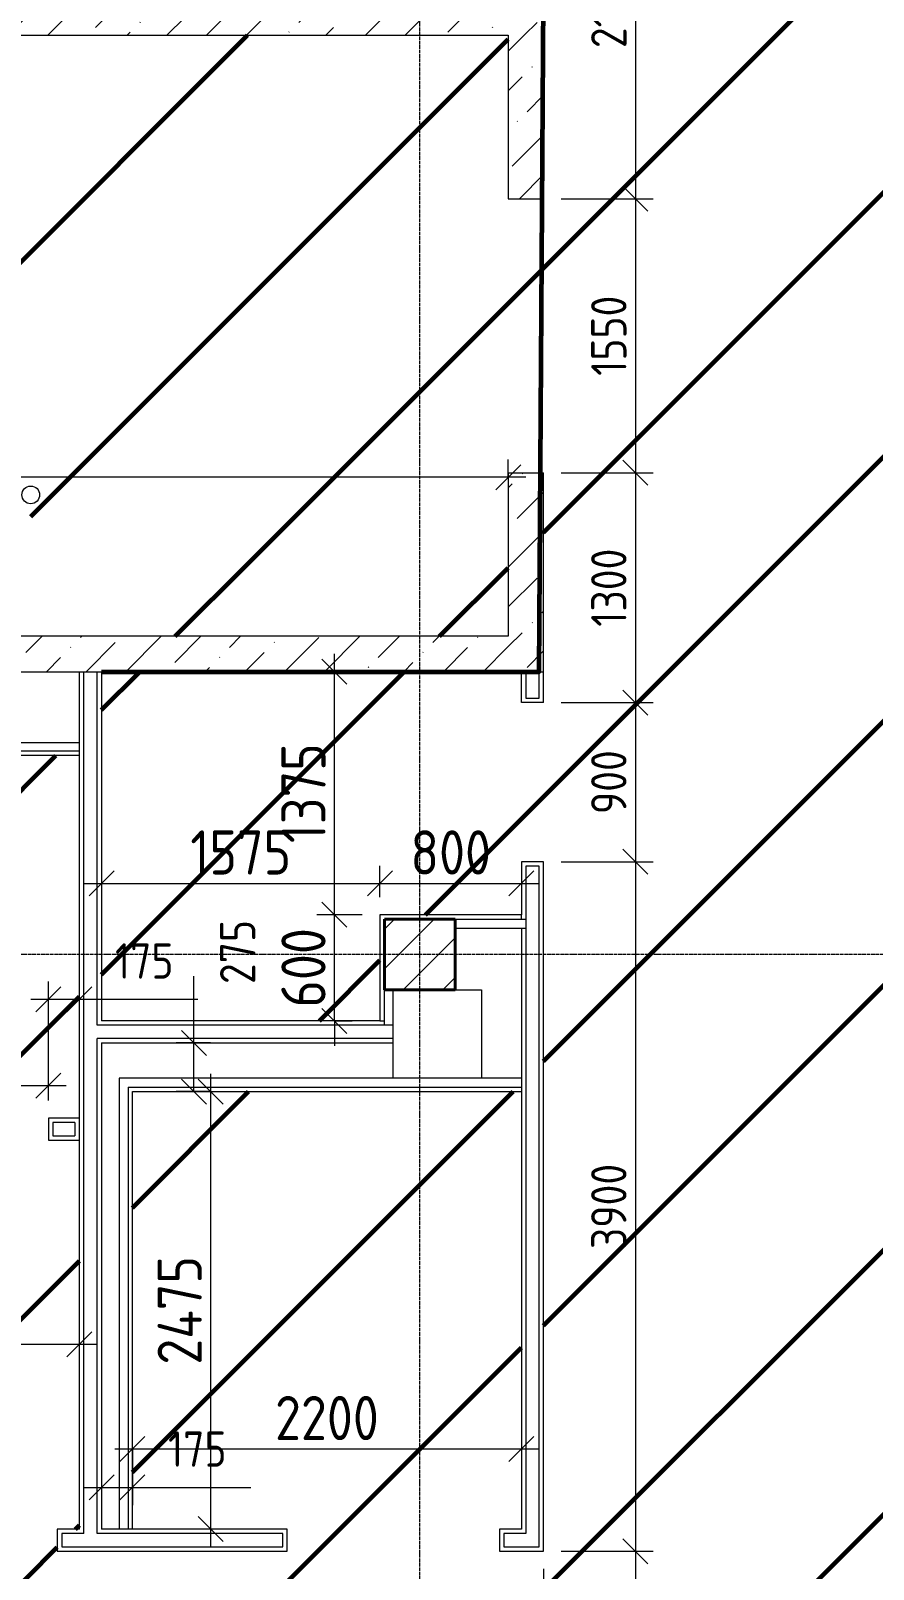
# Model space of a CAD drawing. Header units: millimetres. Extents: x -56773 to 323062, y -262288 to 76460.
# Drawn here: x -15791 to -11026, y -92021 to -83319 of the extents above; entities that cross this region are included whole.
import ezdxf

# ---------------------------------------------------------------- set-up
doc = ezdxf.new("R2010")
doc.units = ezdxf.units.MM
doc.linetypes.add('ADSK_Линия сетки', pattern=[25, 20, -2.5, 0, -2.5])
for name, color, linetype, lineweight in [('1.1)Стяжка керамзит  2 этаж', 5, 'Continuous', 60), ('3.1 Штукатурка внешн стен', 5, 'Continuous', 60), ('Несущие колонны', 7, 'Continuous', 18), ('Оси', 7, 'Continuous', 9), ('Перекрытие', 7, 'Continuous', 18), ('Размеры', 7, 'Continuous', 9), ('Стены внутренние', 7, 'Continuous', 18), ('Стены наружные', 7, 'Continuous', 18), ('Стены штриховка', 7, 'Continuous', 9), ('Стрелки вверх', 7, 'Continuous', 18)]:
    doc.layers.add(name, color=color, linetype=linetype, lineweight=lineweight)
doc.styles.add('GOST Common_2', font='', dxfattribs={"width": 0.9, "height": 250})
doc.styles.add('GOST Common_3', font='', dxfattribs={"width": 0.9, "height": 200})
doc.styles.get('GOST Common_2').set_extended_font_data('GOST Common')
doc.styles.get('GOST Common_3').set_extended_font_data('GOST Common')
doc.dimstyles.new('ADSK_Основной_2_0', dxfattribs={"dimscale": 304.8, "dimtxt": 201.142999, "dimasz": 0.463911, "dimexe": 0.328084, "dimexo": 0.328084, "dimgap": 0.164042, "dimtad": 1, "dimdec": 3, "dimrnd": 0.001, "dimdsep": 46, "dimtxsty": 'GOST Common_3', "dimblk1": 'OBLIQUE', "dimblk2": 'OBLIQUE', "dimsah": 1, "dimcen": 0.09, "dimdle": 0.328084, "dimazin": 2, "dimtfac": 1, "dimtdec": 4, "dimtix": 1, "dimtmove": 0, "dimatfit": 3, "dimfxl": 1, "dimtvp": 1, "dimtolj": 1, "dimtzin": 0, "dimlwd": 20, "dimlwe": 20, "dimarcsym": 2})
doc.dimstyles.new('ADSK_Основной_2_0_1', dxfattribs={"dimscale": 304.8, "dimtxt": 201.142999, "dimasz": 0.463911, "dimexe": 0.328084, "dimexo": 0.328084, "dimgap": 0.164042, "dimtad": 1, "dimdec": 3, "dimrnd": 0.001, "dimdsep": 46, "dimtxsty": 'GOST Common_3', "dimblk1": 'OBLIQUE', "dimblk2": 'OBLIQUE', "dimsah": 1, "dimcen": 0.09, "dimdle": 0.328084, "dimazin": 2, "dimtfac": 1, "dimtdec": 4, "dimtix": 1, "dimtmove": 1, "dimatfit": 3, "dimfxl": 1, "dimtvp": 1, "dimtolj": 1, "dimtzin": 0, "dimlwd": 20, "dimlwe": 20, "dimarcsym": 2})
doc.dimstyles.new('ADSK_Основной_2_0_3', dxfattribs={"dimscale": 304.8, "dimtxt": 201.142999, "dimasz": 0.463911, "dimexe": 0.328084, "dimexo": 0.328084, "dimgap": 0.164042, "dimtad": 1, "dimdec": 3, "dimrnd": 0.001, "dimdsep": 46, "dimtxsty": 'GOST Common_2', "dimblk1": 'OBLIQUE', "dimblk2": 'OBLIQUE', "dimsah": 1, "dimcen": 0.09, "dimdle": 0.328084, "dimazin": 2, "dimtfac": 1, "dimtdec": 4, "dimtix": 1, "dimtmove": 0, "dimatfit": 3, "dimfxl": 1, "dimtvp": 1, "dimtolj": 1, "dimtzin": 0, "dimlwd": 20, "dimlwe": 20, "dimarcsym": 2})
pattern_1 = [(45, (9.36, -97949.04), (84.1895, 308.69595), [396.875, -79.375, 3.353, -76.022])]

# ---------------------------------------------------------------- blocks, each defined once
blk = doc.blocks.new('ADSK_КолоннаЖБ_Прямоугольная - 400x400 мм-1807142-Кладочный план 2-го этаж')
at = {"layer": 'Несущие колонны', "lineweight": 40}
for p, q in [((-200, 200), (200, 200)), ((-200, -200), (-200, 200)), ((200, 200), (200, -200)), ((200, -200), (-200, -200))]:
    blk.add_line(p, q, dxfattribs=at)
blk = doc.blocks.new('_Oblique')
at = {"color": 0, "linetype": 'ByBlock', "lineweight": -2}
blk.add_line((-0.5, -0.5), (0.5, 0.5), dxfattribs=at)
blk = doc.blocks.new('*D4639')
at = {"layer": 'Defpoints', "color": 0, "transparency": 16777216}
for p in [(-12890.6, -82119.1), (-12890.6, -84269.1), (-12371.5, -84269.1)]:
    blk.add_point(p, dxfattribs=at)
at = {"layer": 'Размеры', "color": 0, "lineweight": 20, "transparency": 16777216}
for p, q in [((-12371.5, -82019.1), (-12371.5, -84369.1)), ((-12790.6, -82119.1), (-12271.5, -82119.1)), ((-12790.6, -84269.1), (-12271.5, -84269.1))]:
    blk.add_line(p, q, dxfattribs=at)
at = {"layer": 'Размеры', "color": 0, "lineweight": 20, "transparency": 16777216, "xscale": 141.4, "yscale": 141.4, "zscale": 141.4}
for p, rotation in [((-12371.5, -82119.1), 90), ((-12371.5, -84269.1), 270)]:
    blk.add_blockref('_Oblique', p, dxfattribs=dict(at, rotation=rotation))
at = {"layer": 'Размеры', "color": 0, "lineweight": 9, "transparency": 16777216, "insert": (-12521.5, -83194.1), "char_height": 200, "width": 560.473, "attachment_point": 5, "rotation": 90, "style": 'GOST Common_3'}
blk.add_mtext('\\A1;2150', dxfattribs=at)
blk = doc.blocks.new('*D4640')
at = {"layer": 'Defpoints', "color": 0, "transparency": 16777216}
for p in [(-12890.6, -84269.1), (-12890.6, -85819.1), (-12371.5, -85819.1)]:
    blk.add_point(p, dxfattribs=at)
at = {"layer": 'Размеры', "color": 0, "lineweight": 20, "transparency": 16777216}
for p, q in [((-12371.5, -84169.1), (-12371.5, -85919.1)), ((-12790.6, -84269.1), (-12271.5, -84269.1)), ((-12790.6, -85819.1), (-12271.5, -85819.1))]:
    blk.add_line(p, q, dxfattribs=at)
at = {"layer": 'Размеры', "color": 0, "lineweight": 20, "transparency": 16777216, "xscale": 141.4, "yscale": 141.4, "zscale": 141.4}
for p, rotation in [((-12371.5, -84269.1), 90), ((-12371.5, -85819.1), 270)]:
    blk.add_blockref('_Oblique', p, dxfattribs=dict(at, rotation=rotation))
at = {"layer": 'Размеры', "color": 0, "lineweight": 9, "transparency": 16777216, "insert": (-12521.5, -85044.1), "char_height": 200, "width": 560.473, "attachment_point": 5, "rotation": 90, "style": 'GOST Common_3'}
blk.add_mtext('\\A1;1550', dxfattribs=at)
blk = doc.blocks.new('*D4641')
at = {"layer": 'Defpoints', "color": 0, "transparency": 16777216}
for p in [(-12890.6, -85819.1), (-12890.6, -87119.1), (-12371.5, -87119.1)]:
    blk.add_point(p, dxfattribs=at)
at = {"layer": 'Размеры', "color": 0, "lineweight": 20, "transparency": 16777216}
for p, q in [((-12371.5, -85719.1), (-12371.5, -87219.1)), ((-12790.6, -85819.1), (-12271.5, -85819.1)), ((-12790.6, -87119.1), (-12271.5, -87119.1))]:
    blk.add_line(p, q, dxfattribs=at)
at = {"layer": 'Размеры', "color": 0, "lineweight": 20, "transparency": 16777216, "xscale": 141.4, "yscale": 141.4, "zscale": 141.4}
for p, rotation in [((-12371.5, -85819.1), 90), ((-12371.5, -87119.1), 270)]:
    blk.add_blockref('_Oblique', p, dxfattribs=dict(at, rotation=rotation))
at = {"layer": 'Размеры', "color": 0, "lineweight": 9, "transparency": 16777216, "insert": (-12521.5, -86469.1), "char_height": 200, "width": 560.473, "attachment_point": 5, "rotation": 90, "style": 'GOST Common_3'}
blk.add_mtext('\\A1;1300', dxfattribs=at)
blk = doc.blocks.new('*D4642')
at = {"layer": 'Defpoints', "color": 0, "transparency": 16777216}
for p in [(-12890.6, -87119.1), (-12890.6, -88019.1), (-12371.5, -88019.1)]:
    blk.add_point(p, dxfattribs=at)
at = {"layer": 'Размеры', "color": 0, "lineweight": 20, "transparency": 16777216}
for p, q in [((-12371.5, -87019.1), (-12371.5, -88119.1)), ((-12790.6, -87119.1), (-12271.5, -87119.1)), ((-12790.6, -88019.1), (-12271.5, -88019.1))]:
    blk.add_line(p, q, dxfattribs=at)
at = {"layer": 'Размеры', "color": 0, "lineweight": 20, "transparency": 16777216, "xscale": 141.4, "yscale": 141.4, "zscale": 141.4}
for p, rotation in [((-12371.5, -87119.1), 90), ((-12371.5, -88019.1), 270)]:
    blk.add_blockref('_Oblique', p, dxfattribs=dict(at, rotation=rotation))
at = {"layer": 'Размеры', "color": 0, "lineweight": 9, "transparency": 16777216, "insert": (-12521.5, -87569.1), "char_height": 200, "width": 454.106, "attachment_point": 5, "rotation": 90, "style": 'GOST Common_3'}
blk.add_mtext('\\A1;900', dxfattribs=at)
blk = doc.blocks.new('*D4643')
at = {"layer": 'Defpoints', "color": 0, "transparency": 16777216}
for p in [(-12890.6, -88019.1), (-12890.6, -91919.1), (-12371.5, -91919.1)]:
    blk.add_point(p, dxfattribs=at)
at = {"layer": 'Размеры', "color": 0, "lineweight": 20, "transparency": 16777216}
for p, q in [((-12371.5, -87919.1), (-12371.5, -92019.1)), ((-12790.6, -88019.1), (-12271.5, -88019.1)), ((-12790.6, -91919.1), (-12271.5, -91919.1))]:
    blk.add_line(p, q, dxfattribs=at)
at = {"layer": 'Размеры', "color": 0, "lineweight": 20, "transparency": 16777216, "xscale": 141.4, "yscale": 141.4, "zscale": 141.4}
for p, rotation in [((-12371.5, -88019.1), 90), ((-12371.5, -91919.1), 270)]:
    blk.add_blockref('_Oblique', p, dxfattribs=dict(at, rotation=rotation))
at = {"layer": 'Размеры', "color": 0, "lineweight": 9, "transparency": 16777216, "insert": (-12521.5, -89969.1), "char_height": 200, "width": 605.475, "attachment_point": 5, "rotation": 90, "style": 'GOST Common_3'}
blk.add_mtext('\\A1;3900', dxfattribs=at)
blk = doc.blocks.new('*D4644')
at = {"layer": 'Defpoints', "color": 0, "transparency": 16777216}
for p in [(-12890.6, -91919.1), (-13015.6, -94319.1), (-12371.5, -94319.1)]:
    blk.add_point(p, dxfattribs=at)
at = {"layer": 'Размеры', "color": 0, "lineweight": 20, "transparency": 16777216}
for p, q in [((-12371.5, -91819.1), (-12371.5, -94419.1)), ((-12790.6, -91919.1), (-12271.5, -91919.1)), ((-12915.6, -94319.1), (-12271.5, -94319.1))]:
    blk.add_line(p, q, dxfattribs=at)
at = {"layer": 'Размеры', "color": 0, "lineweight": 20, "transparency": 16777216, "xscale": 141.4, "yscale": 141.4, "zscale": 141.4}
for p, rotation in [((-12371.5, -91919.1), 90), ((-12371.5, -94319.1), 270)]:
    blk.add_blockref('_Oblique', p, dxfattribs=dict(at, rotation=rotation))
at = {"layer": 'Размеры', "color": 0, "lineweight": 9, "transparency": 16777216, "insert": (-12521.5, -93119.1), "char_height": 200, "width": 625.93, "attachment_point": 5, "rotation": 90, "style": 'GOST Common_3'}
blk.add_mtext('\\A1;2400', dxfattribs=at)
blk = doc.blocks.new('*D4674')
at = {"layer": 'Defpoints', "color": 0, "transparency": 16777216}
for p in [(-12890.6, -91919.1), (-13140.6, -92301), (-12890.6, -92617.9)]:
    blk.add_point(p, dxfattribs=at)
at = {"layer": 'Размеры', "color": 0, "lineweight": 20, "transparency": 16777216}
for p, q in [((-12890.6, -92019.1), (-12890.6, -92717.9)), ((-13140.6, -92401), (-13140.6, -92717.9)), ((-13140.6, -92617.9), (-13844.9, -92617.9)), ((-12890.6, -92617.9), (-13240.6, -92617.9))]:
    blk.add_line(p, q, dxfattribs=at)
at = {"layer": 'Размеры', "color": 0, "lineweight": 20, "transparency": 16777216, "xscale": 141.4, "yscale": 141.4, "zscale": 141.4, "rotation": 180}
blk.add_blockref('_Oblique', (-13140.6, -92617.9), dxfattribs=at)
at = {"layer": 'Размеры', "color": 0, "lineweight": 20, "transparency": 16777216, "xscale": 141.4, "yscale": 141.4, "zscale": 141.4}
blk.add_blockref('_Oblique', (-12890.6, -92617.9), dxfattribs=at)
at = {"layer": 'Размеры', "color": 0, "lineweight": 9, "transparency": 16777216, "insert": (-13790.5, -92301.3), "char_height": 200, "width": 454.106, "attachment_point": 1, "line_spacing_factor": 1.022761, "style": 'GOST Common_3'}
blk.add_mtext('\\A1;250', dxfattribs=at)
blk = doc.blocks.new('*D4676')
at = {"layer": 'Defpoints', "color": 0, "transparency": 16777216}
for p in [(-15690.6, -89285), (-16590.6, -89469.1), (-15690.6, -89469.1)]:
    blk.add_point(p, dxfattribs=at)
at = {"layer": 'Размеры', "color": 0, "lineweight": 20, "transparency": 16777216}
for p, q in [((-16590.6, -89369.1), (-16590.6, -89185)), ((-15690.6, -89369.1), (-15690.6, -89185)), ((-16690.6, -89285), (-15590.6, -89285))]:
    blk.add_line(p, q, dxfattribs=at)
at = {"layer": 'Размеры', "color": 0, "lineweight": 20, "transparency": 16777216, "xscale": 141.4, "yscale": 141.4, "zscale": 141.4, "rotation": 180}
blk.add_blockref('_Oblique', (-16590.6, -89285), dxfattribs=at)
at = {"layer": 'Размеры', "color": 0, "lineweight": 20, "transparency": 16777216, "xscale": 141.4, "yscale": 141.4, "zscale": 141.4}
blk.add_blockref('_Oblique', (-15690.6, -89285), dxfattribs=at)
at = {"layer": 'Размеры', "color": 0, "lineweight": 9, "transparency": 16777216, "insert": (-16140.6, -89135), "char_height": 200, "width": 454.106, "attachment_point": 5, "style": 'GOST Common_3'}
blk.add_mtext('\\A1;900', dxfattribs=at)
blk = doc.blocks.new('*D4677')
at = {"layer": 'Defpoints', "color": 0, "transparency": 16777216}
for p in [(-15515.6, -88797.2), (-15515.6, -89185), (-15690.6, -89469.1)]:
    blk.add_point(p, dxfattribs=at)
at = {"layer": 'Размеры', "color": 0, "lineweight": 20, "transparency": 16777216}
for p, q in [((-15690.6, -89369.1), (-15690.6, -88697.2)), ((-15515.6, -89085), (-15515.6, -88697.2)), ((-15790.6, -88797.2), (-15515.6, -88797.2)), ((-15515.6, -88797.2), (-14845.7, -88797.2))]:
    blk.add_line(p, q, dxfattribs=at)
at = {"layer": 'Размеры', "color": 0, "lineweight": 20, "transparency": 16777216, "xscale": 141.4, "yscale": 141.4, "zscale": 141.4, "rotation": 180}
blk.add_blockref('_Oblique', (-15690.6, -88797.2), dxfattribs=at)
at = {"layer": 'Размеры', "color": 0, "lineweight": 20, "transparency": 16777216, "xscale": 141.4, "yscale": 141.4, "zscale": 141.4}
blk.add_blockref('_Oblique', (-15515.6, -88797.2), dxfattribs=at)
at = {"layer": 'Размеры', "color": 0, "lineweight": 9, "transparency": 16777216, "insert": (-15314.5, -88480.6), "char_height": 200, "width": 409.104, "attachment_point": 1, "line_spacing_factor": 1.022761, "style": 'GOST Common_3'}
blk.add_mtext('\\A1;175', dxfattribs=at)
blk = doc.blocks.new('*D4678')
at = {"layer": 'Defpoints', "color": 0, "transparency": 16777216}
for p in [(-21290.6, -85844.2), (-21290.6, -85944.2), (-13090.6, -85944.2)]:
    blk.add_point(p, dxfattribs=at)
at = {"layer": 'Размеры', "color": 0, "lineweight": 20, "transparency": 16777216}
for p, q in [((-21290.6, -85844.2), (-21290.6, -85744.2)), ((-13090.6, -85844.2), (-13090.6, -85744.2)), ((-12990.6, -85844.2), (-21390.6, -85844.2))]:
    blk.add_line(p, q, dxfattribs=at)
at = {"layer": 'Размеры', "color": 0, "lineweight": 20, "transparency": 16777216, "xscale": 141.4, "yscale": 141.4, "zscale": 141.4, "rotation": 180}
blk.add_blockref('_Oblique', (-21290.6, -85844.2), dxfattribs=at)
at = {"layer": 'Размеры', "color": 0, "lineweight": 20, "transparency": 16777216, "xscale": 141.4, "yscale": 141.4, "zscale": 141.4}
blk.add_blockref('_Oblique', (-13090.6, -85844.2), dxfattribs=at)
at = {"layer": 'Размеры', "color": 0, "lineweight": 9, "transparency": 16777216, "insert": (-17190.6, -85694.2), "char_height": 200, "width": 605.475, "attachment_point": 5, "style": 'GOST Common_3'}
blk.add_mtext('\\A1;8200', dxfattribs=at)
blk = doc.blocks.new('*D5058')
at = {"layer": 'Defpoints', "color": 0, "transparency": 16777216}
for p in [(-16790.6, -90604.1), (-15515.6, -90748.1), (-15515.6, -90826.1)]:
    blk.add_point(p, dxfattribs=at)
at = {"layer": 'Размеры', "color": 0, "lineweight": 20, "transparency": 16777216}
for p, q in [((-15515.6, -90726.1), (-15515.6, -90648.1)), ((-16890.6, -90748.1), (-15415.6, -90748.1)), ((-16790.6, -90704.1), (-16790.6, -90848.1))]:
    blk.add_line(p, q, dxfattribs=at)
at = {"layer": 'Размеры', "color": 0, "lineweight": 20, "transparency": 16777216, "xscale": 141.4, "yscale": 141.4, "zscale": 141.4, "rotation": 180}
blk.add_blockref('_Oblique', (-16790.6, -90748.1), dxfattribs=at)
at = {"layer": 'Размеры', "color": 0, "lineweight": 20, "transparency": 16777216, "xscale": 141.4, "yscale": 141.4, "zscale": 141.4}
blk.add_blockref('_Oblique', (-15515.6, -90748.1), dxfattribs=at)
at = {"layer": 'Размеры', "color": 0, "lineweight": 9, "transparency": 16777216, "insert": (-16305, -90431.4), "char_height": 200, "width": 560.473, "attachment_point": 1, "line_spacing_factor": 1.022761, "style": 'GOST Common_3'}
blk.add_mtext('\\A1;1275', dxfattribs=at)
blk = doc.blocks.new('*D5059')
at = {"layer": 'Defpoints', "color": 0, "transparency": 16777216}
for p in [(-14673.4, -89044.1), (-14868.4, -89319.1), (-14673.4, -89319.1)]:
    blk.add_point(p, dxfattribs=at)
at = {"layer": 'Размеры', "color": 0, "lineweight": 20, "transparency": 16777216}
for p, q in [((-14868.4, -89044.1), (-14868.4, -88667.2)), ((-14868.4, -89319.1), (-14868.4, -88944.1)), ((-14773.4, -89044.1), (-14968.4, -89044.1)), ((-14773.4, -89319.1), (-14968.4, -89319.1))]:
    blk.add_line(p, q, dxfattribs=at)
at = {"layer": 'Размеры', "color": 0, "lineweight": 20, "transparency": 16777216, "xscale": 141.4, "yscale": 141.4, "zscale": 141.4}
for p, rotation in [((-14868.4, -89044.1), 90), ((-14868.4, -89319.1), 270)]:
    blk.add_blockref('_Oblique', p, dxfattribs=dict(at, rotation=rotation))
at = {"layer": 'Размеры', "color": 0, "lineweight": 9, "transparency": 16777216, "insert": (-14720.3, -88710.9), "char_height": 200, "width": 454.106, "attachment_point": 1, "rotation": 90, "line_spacing_factor": 1.022761, "style": 'GOST Common_3'}
blk.add_mtext('\\A1;275', dxfattribs=at)
blk = doc.blocks.new('*D5060')
at = {"layer": 'Defpoints', "color": 0, "transparency": 16777216}
for p in [(-14673.4, -89319.1), (-14773.4, -91794.1), (-14673.4, -91794.1)]:
    blk.add_point(p, dxfattribs=at)
at = {"layer": 'Размеры', "color": 0, "lineweight": 20, "transparency": 16777216}
for p, q in [((-14773.4, -89219.1), (-14773.4, -91894.1)), ((-14773.4, -89319.1), (-14873.4, -89319.1)), ((-14773.4, -91794.1), (-14873.4, -91794.1))]:
    blk.add_line(p, q, dxfattribs=at)
at = {"layer": 'Размеры', "color": 0, "lineweight": 20, "transparency": 16777216, "xscale": 141.4, "yscale": 141.4, "zscale": 141.4}
for p, rotation in [((-14773.4, -89319.1), 90), ((-14773.4, -91794.1), 270)]:
    blk.add_blockref('_Oblique', p, dxfattribs=dict(at, rotation=rotation))
at = {"layer": 'Размеры', "color": 0, "lineweight": 9, "transparency": 16777216, "insert": (-14948.4, -90556.6), "char_height": 250, "width": 625.93, "attachment_point": 5, "rotation": 90, "style": 'GOST Common_2'}
blk.add_mtext('\\A1;2475', dxfattribs=at)
blk = doc.blocks.new('*D5061')
at = {"layer": 'Defpoints', "color": 0, "transparency": 16777216}
for p in [(-14073.4, -88319.1), (-13815.6, -88319.1), (-14173.4, -88919.1)]:
    blk.add_point(p, dxfattribs=at)
at = {"layer": 'Размеры', "color": 0, "lineweight": 20, "transparency": 16777216}
for p, q in [((-14073.4, -88319.1), (-14073.4, -88177.7)), ((-13915.6, -88319.1), (-14173.4, -88319.1)), ((-14073.4, -88919.1), (-14073.4, -88319.1)), ((-14073.4, -88919.1), (-13973.4, -88919.1)), ((-14073.4, -88919.1), (-14073.4, -89060.5))]:
    blk.add_line(p, q, dxfattribs=at)
at = {"layer": 'Размеры', "color": 0, "lineweight": 20, "transparency": 16777216, "xscale": 141.4, "yscale": 141.4, "zscale": 141.4}
for p, rotation in [((-14073.4, -88319.1), 270), ((-14073.4, -88919.1), 90)]:
    blk.add_blockref('_Oblique', p, dxfattribs=dict(at, rotation=rotation))
at = {"layer": 'Размеры', "color": 0, "lineweight": 9, "transparency": 16777216, "insert": (-14248.4, -88619.1), "char_height": 250, "width": 454.106, "attachment_point": 5, "rotation": 90, "style": 'GOST Common_2'}
blk.add_mtext('\\A1;600', dxfattribs=at)
blk = doc.blocks.new('*D5062')
at = {"layer": 'Defpoints', "color": 0, "transparency": 16777216}
for p in [(-14173.4, -86944.1), (-14073.4, -86944.1), (-13815.6, -88319.1)]:
    blk.add_point(p, dxfattribs=at)
at = {"layer": 'Размеры', "color": 0, "lineweight": 20, "transparency": 16777216}
for p, q in [((-14073.4, -88419.1), (-14073.4, -86844.1)), ((-14073.4, -86944.1), (-13973.4, -86944.1)), ((-13915.6, -88319.1), (-14173.4, -88319.1))]:
    blk.add_line(p, q, dxfattribs=at)
at = {"layer": 'Размеры', "color": 0, "lineweight": 20, "transparency": 16777216, "xscale": 141.4, "yscale": 141.4, "zscale": 141.4}
for p, rotation in [((-14073.4, -86944.1), 90), ((-14073.4, -88319.1), 270)]:
    blk.add_blockref('_Oblique', p, dxfattribs=dict(at, rotation=rotation))
at = {"layer": 'Размеры', "color": 0, "lineweight": 9, "transparency": 16777216, "insert": (-14248.4, -87631.6), "char_height": 250, "width": 560.473, "attachment_point": 5, "rotation": 90, "style": 'GOST Common_2'}
blk.add_mtext('\\A1;1375', dxfattribs=at)
blk = doc.blocks.new('*D5063')
at = {"layer": 'Defpoints', "color": 0, "transparency": 16777216}
for p in [(-15390.6, -88041.6), (-13815.6, -88141.5), (-13815.6, -88319.1)]:
    blk.add_point(p, dxfattribs=at)
at = {"layer": 'Размеры', "color": 0, "lineweight": 20, "transparency": 16777216}
for p, q in [((-13815.6, -88219.1), (-13815.6, -88041.5)), ((-15490.6, -88141.5), (-13715.6, -88141.5)), ((-15390.6, -88141.6), (-15390.6, -88241.5))]:
    blk.add_line(p, q, dxfattribs=at)
at = {"layer": 'Размеры', "color": 0, "lineweight": 20, "transparency": 16777216, "xscale": 141.4, "yscale": 141.4, "zscale": 141.4, "rotation": 180}
blk.add_blockref('_Oblique', (-15390.6, -88141.5), dxfattribs=at)
at = {"layer": 'Размеры', "color": 0, "lineweight": 20, "transparency": 16777216, "xscale": 141.4, "yscale": 141.4, "zscale": 141.4}
blk.add_blockref('_Oblique', (-13815.6, -88141.5), dxfattribs=at)
at = {"layer": 'Размеры', "color": 0, "lineweight": 9, "transparency": 16777216, "insert": (-14603.1, -87966.5), "char_height": 250, "width": 560.473, "attachment_point": 5, "style": 'GOST Common_2'}
blk.add_mtext('\\A1;1575', dxfattribs=at)
blk = doc.blocks.new('*D5064')
at = {"layer": 'Defpoints', "color": 0, "transparency": 16777216}
for p in [(-13015.6, -88041.6), (-13015.6, -88141.5), (-13815.6, -88319.1)]:
    blk.add_point(p, dxfattribs=at)
at = {"layer": 'Размеры', "color": 0, "lineweight": 20, "transparency": 16777216}
for p, q in [((-13815.6, -88219.1), (-13815.6, -88041.5)), ((-13915.6, -88141.5), (-12915.6, -88141.5)), ((-13015.6, -88141.6), (-13015.6, -88241.5))]:
    blk.add_line(p, q, dxfattribs=at)
at = {"layer": 'Размеры', "color": 0, "lineweight": 20, "transparency": 16777216, "xscale": 141.4, "yscale": 141.4, "zscale": 141.4, "rotation": 180}
blk.add_blockref('_Oblique', (-13815.6, -88141.5), dxfattribs=at)
at = {"layer": 'Размеры', "color": 0, "lineweight": 20, "transparency": 16777216, "xscale": 141.4, "yscale": 141.4, "zscale": 141.4}
blk.add_blockref('_Oblique', (-13015.6, -88141.5), dxfattribs=at)
at = {"layer": 'Размеры', "color": 0, "lineweight": 9, "transparency": 16777216, "insert": (-13415.6, -87966.5), "char_height": 250, "width": 454.106, "attachment_point": 5, "style": 'GOST Common_2'}
blk.add_mtext('\\A1;800', dxfattribs=at)
blk = doc.blocks.new('*D5065')
at = {"layer": 'Defpoints', "color": 0, "transparency": 16777216}
for p in [(-15390.6, -91240.7), (-15215.6, -91240.7), (-15215.6, -91557.8)]:
    blk.add_point(p, dxfattribs=at)
at = {"layer": 'Размеры', "color": 0, "lineweight": 20, "transparency": 16777216}
for p, q in [((-15390.6, -91340.7), (-15390.6, -91657.8)), ((-15215.6, -91340.7), (-15215.6, -91657.8)), ((-15490.6, -91557.8), (-15215.6, -91557.8)), ((-15215.6, -91557.8), (-14545.7, -91557.8))]:
    blk.add_line(p, q, dxfattribs=at)
at = {"layer": 'Размеры', "color": 0, "lineweight": 20, "transparency": 16777216, "xscale": 141.4, "yscale": 141.4, "zscale": 141.4, "rotation": 180}
blk.add_blockref('_Oblique', (-15390.6, -91557.8), dxfattribs=at)
at = {"layer": 'Размеры', "color": 0, "lineweight": 20, "transparency": 16777216, "xscale": 141.4, "yscale": 141.4, "zscale": 141.4}
blk.add_blockref('_Oblique', (-15215.6, -91557.8), dxfattribs=at)
at = {"layer": 'Размеры', "color": 0, "lineweight": 9, "transparency": 16777216, "insert": (-15014.5, -91241.2), "char_height": 200, "width": 409.104, "attachment_point": 1, "line_spacing_factor": 1.022761, "style": 'GOST Common_3'}
blk.add_mtext('\\A1;175', dxfattribs=at)
blk = doc.blocks.new('*D5066')
at = {"layer": 'Defpoints', "color": 0, "transparency": 16777216}
for p in [(-15215.6, -91240.7), (-13015.6, -91240.7), (-13015.6, -91340.7)]:
    blk.add_point(p, dxfattribs=at)
at = {"layer": 'Размеры', "color": 0, "lineweight": 20, "transparency": 16777216}
for p, q in [((-15315.6, -91340.7), (-12915.6, -91340.7)), ((-15215.6, -91340.7), (-15215.6, -91440.7)), ((-13015.6, -91340.7), (-13015.6, -91440.7))]:
    blk.add_line(p, q, dxfattribs=at)
at = {"layer": 'Размеры', "color": 0, "lineweight": 20, "transparency": 16777216, "xscale": 141.4, "yscale": 141.4, "zscale": 141.4, "rotation": 180}
blk.add_blockref('_Oblique', (-15215.6, -91340.7), dxfattribs=at)
at = {"layer": 'Размеры', "color": 0, "lineweight": 20, "transparency": 16777216, "xscale": 141.4, "yscale": 141.4, "zscale": 141.4}
blk.add_blockref('_Oblique', (-13015.6, -91340.7), dxfattribs=at)
at = {"layer": 'Размеры', "color": 0, "lineweight": 9, "transparency": 16777216, "insert": (-14115.6, -91165.7), "char_height": 250, "width": 605.475, "attachment_point": 5, "style": 'GOST Common_2'}
blk.add_mtext('\\A1;2200', dxfattribs=at)

msp = doc.modelspace()

# ---------------------------------------------------------------- hatches: boundary and pattern name
at = {"layer": '1.1)Стяжка керамзит  2 этаж', "transparency": 33554687}
h = msp.add_hatch(dxfattribs=at)
h.set_pattern_fill('ANSI31', color=5, scale=333)
h.paths.add_polyline_path([(-9765.6385, -76499.629), (-16065.6385, -76499.629), (-16065.6385, -76894.0666), (-16190.6385, -76894.0666), (-16190.6385, -76499.629), (-17974.3118, -76499.629), (-17974.3118, -79244.0666), (-16865.6385, -79244.0666), (-16865.6385, -78744.0666), (-16190.6385, -78744.0666), (-16190.6385, -78094.0666), (-16065.6385, -78094.0666), (-16065.6385, -79069.0666), (-12890.6385, -79069.0666), (-12890.6385, -80569.0666), (-13015.6385, -80569.0666), (-13015.6385, -80369.0666), (-14290.6385, -80369.0666), (-14290.6385, -79369.0666), (-16690.6385, -79369.0666), (-16690.6385, -79894.0666), (-16690.6385, -80894.0666), (-16690.6385, -81794.0666), (-16690.6385, -82794.0666), (-16690.6385, -83144.0666), (-13015.6385, -83144.0666), (-13015.6385, -82119.0666), (-12890.6385, -82119.0666), (-12890.6385, -83144.0666), (-12890.6385, -84269.0666), (-13090.6385, -84269.0666), (-13090.6385, -83344.0666), (-16690.6385, -83344.0666), (-16690.6385, -85144.0666), (-16390.6385, -85144.0666), (-16090.6385, -85144.0666), (-15790.6385, -85144.0666), (-15790.6385, -85894.0666, -0.414213562), (-15740.6385, -85944.0666, -0.414213562), (-15790.6385, -85994.0666), (-15790.6385, -86322.0979), (-13090.6385, -86322.0979), (-13090.6385, -85819.0666), (-12890.6385, -85819.0666), (-12890.6385, -86322.0979), (-9494.6682, -86322.0979), (-9494.6682, -85964.0666), (-9640.6385, -85964.0666), (-9640.6385, -86089.0666), (-9765.6385, -86089.0666), (-9765.6385, -85789.0666), (-9765.6385, -85289.0666), (-9765.6385, -85099.0666), (-9765.6385, -84599.0666), (-9765.6385, -82444.0666), (-9640.6385, -82444.0666), (-9640.6385, -82569.0666), (-9494.6682, -82569.0666), (-9494.6682, -81119.0666), (-9640.6385, -81119.0666), (-9640.6385, -81244.0666), (-9765.6385, -81244.0666), (-9765.6385, -78744.0666), (-9640.6385, -78744.0666), (-9640.6385, -78869.0666), (-9494.6682, -78869.0666), (-9494.6682, -77419.0666), (-9640.6385, -77419.0666), (-9640.6385, -77544.0666), (-9765.6385, -77544.0666)])
h = msp.add_hatch(dxfattribs=at)
h.set_pattern_fill('ANSI31', color=5, scale=333)
h.paths.add_polyline_path([(-13865.6385, -94444.0666), (-17974.3118, -94444.0666), (-17974.3118, -96144.5668), (-9494.6682, -96144.5668), (-9494.6682, -88769.0666), (-9765.6385, -88769.0666), (-9765.6385, -87089.0666), (-9640.6385, -87089.0666), (-9640.6385, -87214.0666), (-9494.6682, -87214.0666), (-9494.6682, -86322.0979), (-12890.6385, -86322.0979), (-12890.6385, -86944.0666), (-12890.6385, -87119.0666), (-13015.6385, -87119.0666), (-13015.6385, -86944.0666), (-15390.6385, -86944.0666), (-15390.6385, -88919.0666), (-13815.6385, -88919.0666), (-13815.6385, -88319.0666), (-13015.6385, -88319.0666), (-13015.6385, -88019.0666), (-12890.6385, -88019.0666), (-12890.6385, -91919.0666), (-13140.6385, -91919.0666), (-13140.6385, -91794.0666), (-13015.6385, -91794.0666), (-13015.6385, -89319.0666), (-15215.6385, -89319.0666), (-15215.6385, -91794.0666), (-14340.6385, -91794.0666), (-14340.6385, -91919.0666), (-15640.6385, -91919.0666), (-15640.6385, -91794.0666), (-15515.6385, -91794.0666), (-15515.6385, -89594.0666), (-15690.6385, -89594.0666), (-15690.6385, -89469.0666), (-15515.6385, -89469.0666), (-15515.6385, -87419.0666), (-16790.6385, -87419.0666), (-16790.6385, -89469.0666), (-16590.6385, -89469.0666), (-16590.6385, -89594.0666), (-16790.6385, -89594.0666), (-16790.6385, -90601.0383), (-16790.6385, -90604.0666), (-16965.6385, -90604.0666), (-16965.6385, -91794.0666), (-16540.6385, -91794.0666), (-16540.6385, -91919.0666), (-17974.3118, -91919.0666), (-17974.3118, -94319.0666), (-13015.6385, -94319.0666), (-13015.6385, -95919.0666), (-13140.6385, -95919.0666), (-13140.6385, -95819.0666), (-13865.6385, -95819.0666)])
h = msp.add_hatch(dxfattribs=at)
h.set_pattern_fill('ANSI31', color=5, scale=333)
h.paths.add_polyline_path([(-13090.6385, -86322.0979), (-15790.6385, -86322.0979), (-15790.6385, -86744.0666), (-13090.6385, -86744.0666)], flags=17)
at = {"layer": 'Несущие колонны', "lineweight": 9}
h = msp.add_hatch(dxfattribs=at)
h.set_pattern_fill('FP_1', color=256, style=0, pattern_type=2)
h.set_pattern_definition([(45, (9.36, -97949.04), (-224.5064, 224.5064), []), (45, (233.87, -97949.04), (-224.5064, 224.5064), [396.875, -79.375, 3.353, -76.022])])
h.paths.add_polyline_path([(-13790.6385, -88744.0666), (-13390.6385, -88744.0666), (-13390.6385, -88344.0666), (-13790.6385, -88344.0666), (-13790.6385, -88572.0232)])
at = {"layer": 'Стены наружные', "lineweight": 9}
h = msp.add_hatch(dxfattribs=at)
h.set_pattern_fill('FP_2', color=256, style=0, pattern_type=2)
h.set_pattern_definition(pattern_1)
h.paths.add_polyline_path([(-12890.6385, -83344.0666), (-12890.6385, -83144.0666), (-21490.6385, -83144.0666), (-21490.6385, -83344.0666), (-13090.6385, -83344.0666)])
h = msp.add_hatch(dxfattribs=at)
h.set_pattern_fill('FP_2', color=256, style=0, pattern_type=2)
h.set_pattern_definition(pattern_1)
h.paths.add_polyline_path([(-13090.6385, -86944.0666), (-12890.6385, -86944.0666), (-12890.6385, -85819.0666), (-13090.6385, -85819.0666), (-13090.6385, -86744.0666)])
h.paths.add_polyline_path([(-13090.6385, -84269.0666), (-12890.6385, -84269.0666), (-12890.6385, -83344.0666), (-13090.6385, -83344.0666), (-13090.6385, -84260.9104)])
h = msp.add_hatch(dxfattribs=at)
h.set_pattern_fill('FP_2', color=256, style=0, pattern_type=2)
h.set_pattern_definition(pattern_1)
h.paths.add_polyline_path([(-13168.0514, -86944.0666), (-13090.6385, -86944.0666), (-13090.6385, -86744.0666), (-21290.6385, -86744.0666), (-21290.6385, -86944.0666), (-15390.6385, -86944.0666)])

# ---------------------------------------------------------------- linework, layer by layer
at = {"layer": '3.1 Штукатурка внешн стен'}
msp.add_lwpolyline([(-15390.6385, -86944.0666), (-12915.6385, -86944.0666), (-12890.6385, -83144.0666), (-16690.6385, -83144.0666), (-16690.6385, -79369.0666)], dxfattribs=at)
at = {"layer": 'Несущие колонны', "lineweight": 9}
for p, q in [((-13390.6385, -88344.0666), (-13790.6385, -88344.0666)), ((-13790.6385, -88344.0666), (-13790.6385, -88394.0666)), ((-13790.6385, -88394.0666), (-13790.6385, -88744.0666)), ((-13390.6385, -88394.0666), (-13390.6385, -88344.0666)), ((-13390.6385, -88744.0666), (-13390.6385, -88394.0666)), ((-13790.6385, -88744.0666), (-13740.6385, -88744.0666)), ((-13740.6385, -88744.0666), (-13390.6385, -88744.0666))]:
    msp.add_line(p, q, dxfattribs=at)
at = {"layer": 'Оси', "linetype": 'ADSK_Линия сетки', "lineweight": 5}
for p, q in [((-13590.6385, -108922.9178), (-13590.6385, -73448.1214)), ((62525.08, -88544.0666), (-25230.7352, -88544.0666))]:
    msp.add_line(p, q, dxfattribs=at)
at = {"layer": 'Перекрытие'}
for p, q in [((-13390.6385, -88744.0666), (-13240.6385, -88744.0666)), ((-13240.6385, -88744.0666), (-13240.6385, -89244.0666)), ((-13740.6385, -89244.0666), (-13740.6385, -89044.0666))]:
    msp.add_line(p, q, dxfattribs=at)
at = {"layer": 'Стены внутренние', "lineweight": 5}
for p, q in [((-15515.6385, -91794.0666), (-15515.6385, -86944.0666)), ((-15390.6385, -86944.0666), (-15390.6385, -88919.0666)), ((-13015.6385, -87119.0666), (-13015.6385, -86944.0666)), ((-12890.6385, -87119.0666), (-12890.6385, -86944.0666)), ((-12890.6385, -87119.0666), (-13015.6385, -87119.0666)), ((-16865.6385, -87344.0666), (-15515.6385, -87344.0666)), ((-15515.6385, -87419.0666), (-16790.6385, -87419.0666)), ((-13015.6385, -88019.0666), (-13015.6385, -88319.0666)), ((-12890.6385, -88019.0666), (-13015.6385, -88019.0666)), ((-12890.6385, -91919.0666), (-12890.6385, -88019.0666)), ((-13015.6385, -88319.0666), (-13815.6385, -88319.0666)), ((-13815.6385, -88319.0666), (-13815.6385, -88919.0666)), ((-13790.6385, -88344.0666), (-13390.6385, -88344.0666)), ((-13790.6385, -88744.0666), (-13790.6385, -88394.0666)), ((-13390.6385, -88344.0666), (-13390.6385, -88394.0666)), ((-13390.6385, -88394.0666), (-13015.6385, -88394.0666)), ((-13015.6385, -88394.0666), (-13015.6385, -91794.0666)), ((-13740.6385, -88744.0666), (-13790.6385, -88744.0666)), ((-13740.6385, -89044.0666), (-13740.6385, -88744.0666)), ((-13815.6385, -88919.0666), (-15390.6385, -88919.0666)), ((-15390.6385, -89044.0666), (-15390.6385, -91794.0666)), ((-15390.6385, -89044.0666), (-13740.6385, -89044.0666)), ((-15290.6385, -89244.0666), (-15290.6385, -91794.0666)), ((-13015.6385, -89244.0666), (-15290.6385, -89244.0666)), ((-15215.6385, -91794.0666), (-15215.6385, -89319.0666)), ((-15215.6385, -89319.0666), (-13015.6385, -89319.0666)), ((-15515.6385, -89469.0666), (-15690.6385, -89469.0666)), ((-15690.6385, -89469.0666), (-15690.6385, -89594.0666)), ((-15690.6385, -89594.0666), (-15515.6385, -89594.0666)), ((-15515.6385, -91794.0666), (-15640.6385, -91794.0666)), ((-15640.6385, -91794.0666), (-15640.6385, -91919.0666)), ((-14340.6385, -91794.0666), (-15390.6385, -91794.0666)), ((-14340.6385, -91919.0666), (-14340.6385, -91794.0666)), ((-13015.6385, -91794.0666), (-13140.6385, -91794.0666)), ((-13140.6385, -91794.0666), (-13140.6385, -91919.0666)), ((-15640.6385, -91919.0666), (-14340.6385, -91919.0666)), ((-13140.6385, -91919.0666), (-12890.6385, -91919.0666))]:
    msp.add_line(p, q, dxfattribs=at)
at = {"layer": 'Стены наружные', "lineweight": 9}
for p, q in [((-12890.6385, -83144.0666), (-12890.6385, -84269.0666)), ((-21290.6385, -83344.0666), (-13090.6385, -83344.0666)), ((-13090.6385, -83344.0666), (-13090.6385, -84269.0666)), ((-13090.6385, -84269.0666), (-12890.6385, -84269.0666)), ((-13090.6385, -85819.0666), (-13090.6385, -86744.0666)), ((-13090.6385, -85819.0666), (-12890.6385, -85819.0666)), ((-12890.6385, -86944.0666), (-12890.6385, -85819.0666)), ((-13090.6385, -86744.0666), (-21290.6385, -86744.0666)), ((-16965.6385, -86944.0666), (-15515.6385, -86944.0666)), ((-15390.6385, -86944.0666), (-13015.6385, -86944.0666))]:
    msp.add_line(p, q, dxfattribs=at)
at = {"layer": 'Стены штриховка', "lineweight": 9}
for p, q in [((-15515.6385, -86944.0666), (-15390.6385, -86944.0666)), ((-15490.6385, -91819.0666), (-15490.6385, -86944.0666)), ((-15415.6385, -88944.0666), (-15415.6385, -86944.0666)), ((-13015.6385, -86944.0666), (-12890.6385, -86944.0666)), ((-12990.6385, -86944.0666), (-12990.6385, -87094.0666)), ((-12915.6385, -87094.0666), (-12915.6385, -86944.0666)), ((-12990.6385, -87094.0666), (-12915.6385, -87094.0666)), ((-15515.6385, -87394.0666), (-16815.6385, -87394.0666)), ((-12990.6385, -88044.0666), (-12990.6385, -91819.0666)), ((-12915.6385, -88044.0666), (-12990.6385, -88044.0666)), ((-12915.6385, -91894.0666), (-12915.6385, -88044.0666)), ((-13015.6385, -88344.0666), (-13015.6385, -88319.0666)), ((-13390.6385, -88344.0666), (-12990.6385, -88344.0666)), ((-13015.6385, -88394.0666), (-12990.6385, -88394.0666)), ((-13790.6385, -88944.0666), (-13790.6385, -88744.0666)), ((-13815.6385, -88919.0666), (-13790.6385, -88919.0666)), ((-13740.6385, -88944.0666), (-15415.6385, -88944.0666)), ((-15415.6385, -91819.0666), (-15415.6385, -89019.0666)), ((-13740.6385, -89019.0666), (-15415.6385, -89019.0666)), ((-15240.6385, -89294.0666), (-15240.6385, -91794.0666)), ((-15240.6385, -89294.0666), (-13015.6385, -89294.0666)), ((-15665.6385, -89494.0666), (-15665.6385, -89569.0666)), ((-15540.6385, -89494.0666), (-15665.6385, -89494.0666)), ((-15540.6385, -89494.0666), (-15540.6385, -89569.0666)), ((-15665.6385, -89569.0666), (-15540.6385, -89569.0666)), ((-15490.6385, -91819.0666), (-15615.6385, -91819.0666)), ((-15615.6385, -91819.0666), (-15615.6385, -91894.0666)), ((-14365.6385, -91819.0666), (-15415.6385, -91819.0666)), ((-14365.6385, -91894.0666), (-14365.6385, -91819.0666)), ((-13115.6385, -91819.0666), (-13115.6385, -91894.0666)), ((-12990.6385, -91819.0666), (-13115.6385, -91819.0666)), ((-15615.6385, -91894.0666), (-14365.6385, -91894.0666)), ((-13115.6385, -91894.0666), (-12915.6385, -91894.0666))]:
    msp.add_line(p, q, dxfattribs=at)
at = {"layer": 'Стрелки вверх'}
msp.add_circle((-15790.6385, -85944.0666), 50, dxfattribs=at)

# ---------------------------------------------------------------- block references
at = {"layer": 'Несущие колонны', "lineweight": 40, "rotation": 89.9999999999999}
msp.add_blockref('ADSK_КолоннаЖБ_Прямоугольная - 400x400 мм-1807142-Кладочный план 2-го этаж', (-13590.6385, -88544.0666), dxfattribs=at)

# ---------------------------------------------------------------- dimensions: what is measured, and where the dimension line sits
at = {"layer": 'Размеры', "lineweight": 9}
for base, p1, p2, dimstyle, override, picture, middle in [((-12371.4865, -84269.0666), (-12890.6385, -82119.0666), (-12890.6385, -84269.0666), 'ADSK_Основной_2_0_1', {"dimpost": '<>', "dimfxl": 2150}, '*D4639', (-12521.4865, -83194.0666)), ((-12371.4865, -85819.0666), (-12890.6385, -84269.0666), (-12890.6385, -85819.0666), 'ADSK_Основной_2_0_1', {"dimpost": '<>', "dimfxl": 1550}, '*D4640', (-12521.4865, -85044.0666)), ((-12371.4865, -87119.0666), (-12890.6385, -85819.0666), (-12890.6385, -87119.0666), 'ADSK_Основной_2_0_1', {"dimpost": '<>', "dimfxl": 1300}, '*D4641', (-12521.4865, -86469.0666)), ((-14073.4233, -86944.0666), (-13815.6385, -88319.0666), (-14173.4082, -86944.0666), 'ADSK_Основной_2_0_3', {"dimpost": '<>', "dimfxl": 1420.782947}, '*D5062', (-14248.4233, -87631.5666)), ((-12371.4865, -88019.0666), (-12890.6385, -87119.0666), (-12890.6385, -88019.0666), 'ADSK_Основной_2_0_1', {"dimpost": '<>', "dimfxl": 900}, '*D4642', (-12521.4865, -87569.0666)), ((-12371.4865, -91919.0666), (-12890.6385, -88019.0666), (-12890.6385, -91919.0666), 'ADSK_Основной_2_0_1', {"dimpost": '<>', "dimfxl": 3900}, '*D4643', (-12521.4865, -89969.0666)), ((-14073.4233, -88319.0666), (-14173.4082, -88919.0666), (-13815.6385, -88319.0666), 'ADSK_Основной_2_0_3', {"dimpost": '<>', "dimfxl": 698.569382}, '*D5061', (-14248.4233, -88619.0666)), ((-14773.4233, -91794.0666), (-14673.4384, -89319.0666), (-14673.4384, -91794.0666), 'ADSK_Основной_2_0_3', {"dimpost": '<>', "dimfxl": 2475}, '*D5060', (-14948.4233, -90556.5666)), ((-12371.4865, -94319.0666), (-12890.6385, -91919.0666), (-13015.6385, -94319.0666), 'ADSK_Основной_2_0_1', {"dimpost": '<>', "dimfxl": 2403.253004}, '*D4644', (-12521.4865, -93119.0666))]:
    dim = msp.add_linear_dim(base=base, p1=p1, p2=p2, angle=90, dimstyle=dimstyle, override=override, dxfattribs=at)
    dim.commit()
    dim.dimension.update_dxf_attribs({"geometry": picture, "text_midpoint": middle})
for base, p1, p2, dimstyle, override, picture, middle in [((-21290.6385, -85844.1717), (-13090.6385, -85944.1566), (-21290.6385, -85944.1566), 'ADSK_Основной_2_0_1', {"dimpost": '<>', "dimfxl": 8200}, '*D4678', (-17190.6385, -85694.1717)), ((-13815.6385, -88141.5383), (-15390.6385, -88041.5534), (-13815.6385, -88319.0666), 'ADSK_Основной_2_0_3', {"dimpost": '<>', "dimfxl": 1599.261888}, '*D5063', (-14603.1385, -87966.5383)), ((-13015.6385, -88141.5383), (-13815.6385, -88319.0666), (-13015.6385, -88041.5534), 'ADSK_Основной_2_0_3', {"dimpost": '<>', "dimfxl": 846.766547}, '*D5064', (-13415.6385, -87966.5383)), ((-15690.6385, -89285.0349), (-16590.6385, -89469.0666), (-15690.6385, -89469.0666), 'ADSK_Основной_2_0_1', {"dimpost": '<>', "dimfxl": 900}, '*D4676', (-16140.6385, -89135.0349)), ((-13015.6385, -91340.7222), (-15215.6385, -91240.7373), (-13015.6385, -91240.7373), 'ADSK_Основной_2_0_3', {"dimpost": '<>', "dimfxl": 2200}, '*D5066', (-14115.6385, -91165.7222))]:
    dim = msp.add_linear_dim(base=base, p1=p1, p2=p2, dimstyle=dimstyle, override=override, dxfattribs=at)
    dim.commit()
    dim.dimension.update_dxf_attribs({"geometry": picture, "text_midpoint": middle})
dim = msp.add_linear_dim(base=(-14868.4191, -89319.0666), p1=(-14673.4384, -89044.0666), p2=(-14673.4384, -89319.0666), angle=90, dimstyle='ADSK_Основной_2_0', override={"dimpost": '<>', "dimfxl": 275}, dxfattribs=at)
dim.commit()
dim.dimension.update_dxf_attribs({"geometry": '*D5059', "text_midpoint": (-14586.9905, -88667.2194), "dimtype": 160, "text_rotation": 90})
for base, p1, p2, override, picture, middle in [((-15515.6385, -88797.2417), (-15690.6385, -89469.0666), (-15515.6385, -89185.05), {"dimpost": '<>', "dimfxl": 333.602217}, '*D4677', (-15109.9528, -88797.2417)), ((-15515.6385, -90748.0703), (-16790.6385, -90604.0666), (-15515.6385, -90826.1177), {"dimpost": '<>', "dimfxl": 1294.191524}, '*D5058', (-16024.7879, -90748.0703)), ((-15215.6385, -91557.8345), (-15390.6385, -91240.7373), (-15215.6385, -91240.7373), {"dimpost": '<>', "dimfxl": 175}, '*D5065', (-14809.9528, -91557.8345)), ((-12890.6385, -92617.9204), (-13140.6385, -92301.0447), (-12890.6385, -91919.0666), {"dimpost": '<>', "dimfxl": 456.516491}, '*D4674', (-13563.4671, -92617.9204))]:
    dim = msp.add_linear_dim(base=base, p1=p1, p2=p2, dimstyle='ADSK_Основной_2_0', override=override, dxfattribs=at)
    dim.commit()
    dim.dimension.update_dxf_attribs({"geometry": picture, "text_midpoint": middle, "dimtype": 160})

doc.saveas('drawing.dxf')
